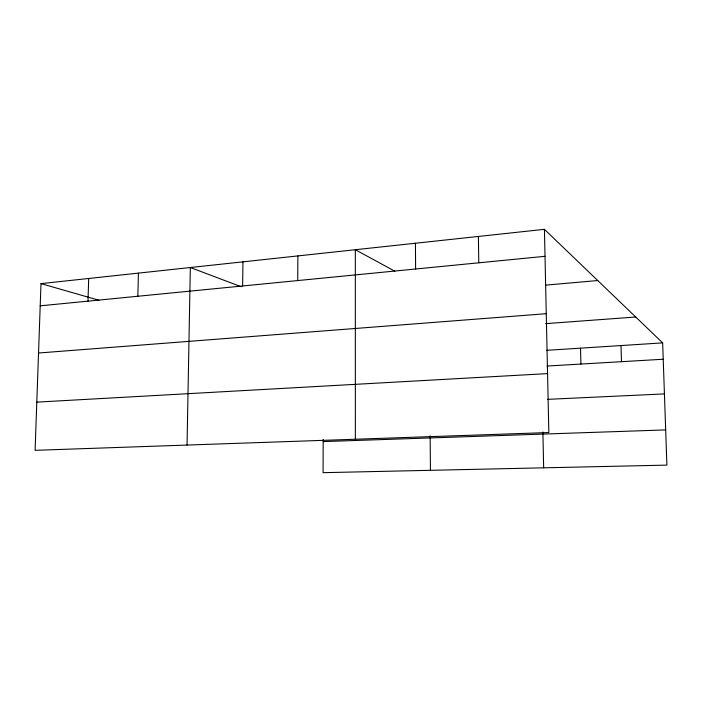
<?xml version="1.0" encoding="UTF-8"?>
<svg xmlns="http://www.w3.org/2000/svg" width="702" height="702" viewBox="0 0 702 702"><rect width="100%" height="100%" fill="white"/><g stroke="black" fill="none" stroke-linecap="round" stroke-linejoin="round"><path stroke-width="1.05" d="M323.183 439.399L323.078 472.674L666.9 465.119L662.653 342.883L544.427 229.326L40.988 283.626L35.1 450.324L548.841 432.537L544.427 229.326M297.727 280.572L297.885 255.914M242.638 285.977L242.945 261.846M187.048 445.068L190.33 267.515L241.277 286.767M137.855 296.262L138.417 273.113M88.004 301.149L88.68 278.483M40.207 305.835L545.015 256.309M545.638 285.126L597.762 280.546M38.54 353.009L546.261 313.697M545.621 323.657L635.714 317.006M546.639 350.333L662.653 342.883M546.981 366.049L663.223 359.24M36.802 402.132L547.569 373.604M547.551 399.35L664.425 393.91M323.174 441.593L665.68 429.905M40.988 283.626L98.964 300.263M394.857 271.2L355.326 249.719L355.361 439.241M620.998 345.56L621.481 361.688M580.519 348.157L580.923 364.066M542.892 431.941L543.646 467.83M478.395 236.442L478.773 262.802M430.15 435.81L430.44 470.314M415.435 243.234L415.61 269.006"/></g></svg>
